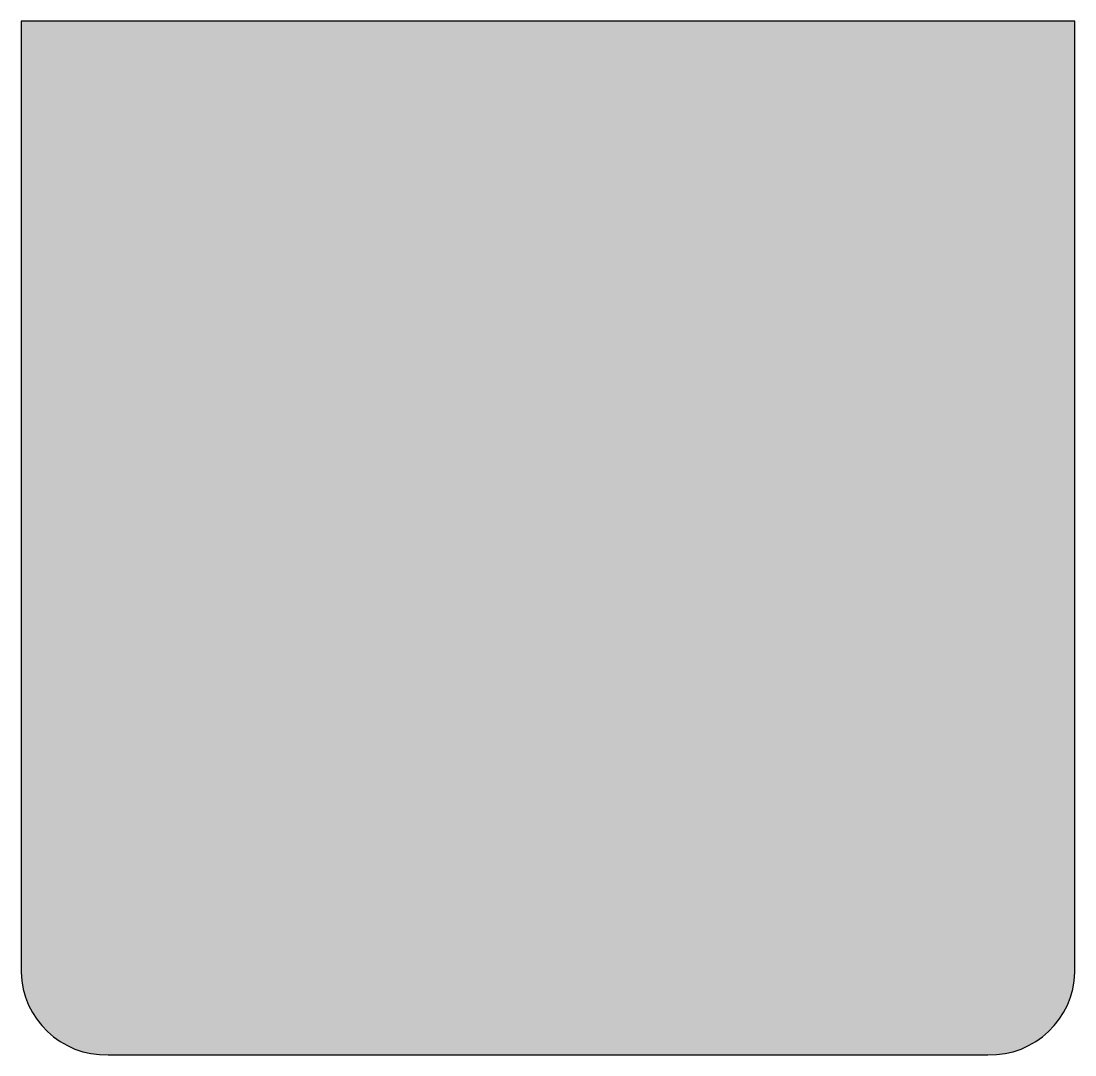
# Model space of a CAD drawing. Header units: millimetres. Extents: x 0 to 103, y -94 to 7.
import ezdxf

# ---------------------------------------------------------------- set-up
doc = ezdxf.new("R2010")
doc.units = ezdxf.units.MM
doc.layers.add('hatch', color=216, linetype='Continuous', lineweight=25, true_color=0x800080)
doc.layers.add('visible', color=16, linetype='Continuous', lineweight=25, true_color=0x800000)

msp = doc.modelspace()

# ---------------------------------------------------------------- hatches: boundary and pattern name
at = {"layer": 'hatch', "transparency": 33554687}
h = msp.add_hatch(color=256, dxfattribs=at)
edge = h.paths.add_edge_path(flags=0)
edge.add_line((103, -85.924), (103, 7))
edge.add_line((103, 7), (0, 7))
edge.add_line((0, 7), (0, -85.924))
edge.add_arc((8.288, -85.712), 8.291, 181.46526, 271.46526)
edge.add_line((8.5, -94), (94.5, -94))
edge.add_arc((94.712, -85.712), 8.291, 268.53474, 358.53474)

# ---------------------------------------------------------------- linework, layer by layer
at = {"layer": 'visible'}
for p, q in [((0, 7), (0, -85.924)), ((103, 7), (0, 7)), ((103, -85.924), (103, 7)), ((8.5, -94), (94.5, -94))]:
    msp.add_line(p, q, dxfattribs=at)
for centre, start, end in [((8.288, -85.712), 181.46526, 271.46526), ((94.712, -85.712), 268.53474, 358.53474)]:
    msp.add_arc(centre, 8.291, start, end, dxfattribs=at)

doc.saveas('drawing.dxf')
